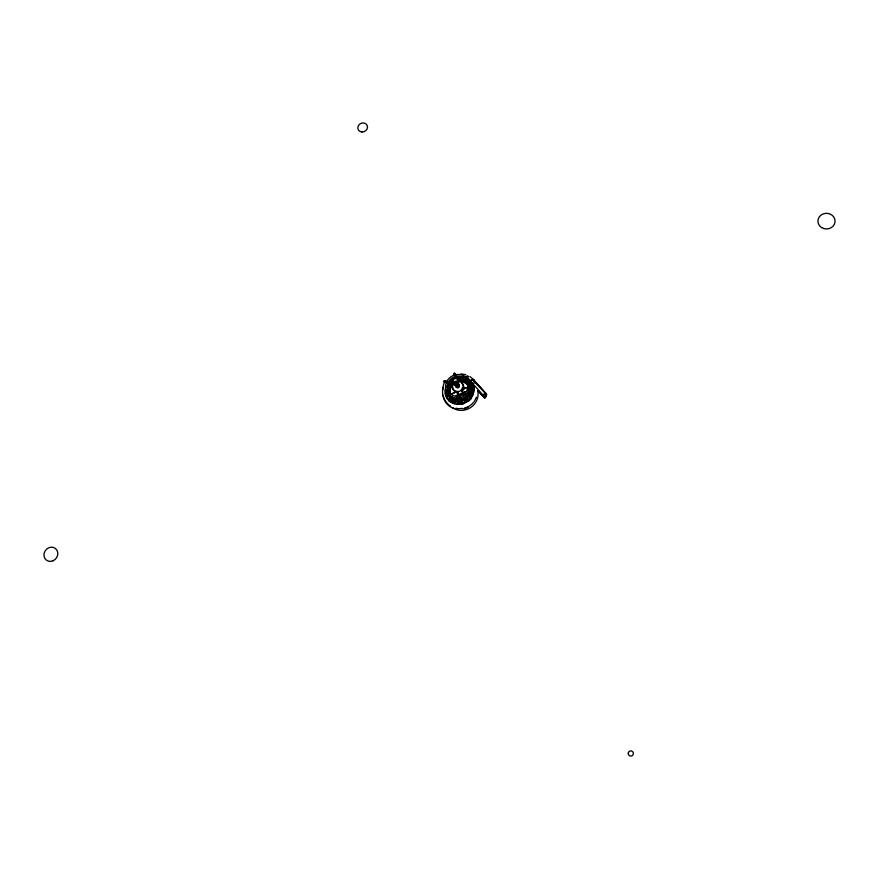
<?xml version="1.0" encoding="UTF-8"?>
<svg xmlns="http://www.w3.org/2000/svg" width="879" height="879" viewBox="0 0 879 879"><rect width="100%" height="100%" fill="white"/><g stroke="black" fill="none" stroke-linecap="round" stroke-linejoin="round"><path stroke-width="1.32" d="M468.606 396.825L469.661 391.518L471.386 390.474A42.346 6.9 82.4 0 1 472.287 393.21L472.803 394.913M452.949 387.068C450.817 390.221 460.673 395.957 457.278 391.529L458.552 394.583M469.661 391.375L469.825 394.99M469.595 399.275L469.606 398.725A42.236 11.647 -69.4 0 0 469.595 396L467.584 396.429L468.957 394.286A42.291 11.229 -60.7 0 1 468.99 395.023M454.003 383.299C452.355 383.09 448.235 391.133 450.674 394.275L456.399 391.924L450.685 394.144M465.606 398.791A42.159 13.328 -29.3 0 0 465.683 398.198L467.595 396.099L466.892 398.703M469.804 389.705L469.518 389.089M464.661 400.736L465.727 397.879L460.849 399.912L455.641 399.352L454.882 400.384M455.289 400.384A41.884 7.043 32 0 0 455.783 399.484L455.827 399.341M473.781 381.387L473.715 379.937L472.781 379.234L470.639 380.717A14.8 14.02 -26.7 0 0 467.793 378.366M453.586 374.124L454.058 373.322M463.101 400.286A42.851 13.24 -13.5 0 0 463.288 399.505L462.079 401.571L462.717 404.34M457.651 380.233L461.947 380.124M458.135 400.483A41.939 9.735 17.2 0 0 458.223 400.132L457.091 401.78A41.939 9.735 17.2 0 0 457.552 401.406M460.409 401.22A42.774 11.987 2.1 0 0 460.783 400.143L459.706 402.197A42.774 11.987 2.1 0 0 460.167 401.626M466.485 401.923L467.661 398.286L465.705 398.187M461.046 390.287L463.134 386.771L462.804 384.057M442.939 389.441L443.412 387.298M458.893 397.769C458.992 399.187 461.178 397.396 459.695 397.121M458.992 396.649C461.783 395.737 457.684 397.638 459.673 398.055M465.551 378.86C469.518 381.354 462.98 375.036 467.178 380.849M467.485 389.276C469.628 391.056 466.299 385.529 468.1 390.77M448.642 393.429C449.707 391.067 449.861 398.769 448.993 392.924M450.52 394.968L449.598 392.957M447.938 384.958C449.444 384.53 446.862 383.266 447.092 382.519M470.089 389.891L469.847 389.001M445.873 380.783L445.906 381.596M446.016 381.299L445.642 381.893M448.762 389.716L448.686 390.012A41.742 2.802 84 0 1 448.433 390.463L450.323 389.496A41.818 9.197 -76.5 0 0 450.487 389.551M460.937 390.397C457.981 393.594 449.905 389.705 452.641 384.365C456.608 375.498 468.903 386.101 461.662 391.704M448.015 394.012L447.796 393.385L447.433 393.88M451.927 396.495L451.377 398.297L449.048 398.275M445.697 381.376L445.246 380.629M466.507 376.641C466.43 375.344 469.694 377.058 467.167 376.871M463.244 403.813L465.705 399.78L463.299 399.495M464.497 402.802L465.705 399.78L463.112 399.484M474.462 401.11L476.462 397.22M445.367 380.673C439.961 389.672 441.994 405.285 454.476 408.493M466.288 380.102L466.584 380.981M456.289 376.168C455.069 374.047 455.421 377.278 456.86 377.662M460.014 403.857L462.266 401.22L460.805 400.143M453.872 374.036L454.926 373.674L454.179 374.399M460.156 397.044L458.827 397.308L458.86 398.44M458.761 397.539L458.662 398.22M456.531 404.01L459.288 401.582L458.245 400.143M450.487 391.463L450.202 391.968A42.566 6.428 88.9 0 0 450.444 392.067M463.903 395.023A9.746 9.229 -26.7 0 0 465.771 393.298L465.112 391.957A9.779 9.251 -26.7 0 1 458.519 395.539L456.311 395.539L456.992 396.868M453.641 382.881L452.366 379.849L453.059 381.222L450.828 382.178L450.301 380.541A9.779 9.251 -26.7 0 1 456.86 376.97L459.069 376.981L459.739 378.355L457.454 379.629L456.838 377.937L458.783 382.332M460.805 403.999L461.519 402.835A42.862 18.041 -13.1 0 0 462.266 401.22L460.607 400.077M447.323 394.056C450.059 394.506 446.038 391.452 446.873 394.55M470.419 392.572L469.793 389.507L471.122 387.606A43.17 7.471 72.5 0 1 472.254 389.672L473.616 392.353M467.199 380.596L466.606 380.75L467.188 380.365M449.982 386.848L449.554 387.32A42.368 7.614 87.9 0 1 448.938 387.705L450.433 385.727M445.598 381.398L444.181 381.376L444.697 382.101M459.376 396.055L458.926 395.561L460.838 397.726L458.783 399.385L459.332 397.275M450.18 391.748L448.686 393.331L450.202 391.968M453.135 398.077L454.915 400.582M468.046 377.025L468.133 376.333M446.763 393.792L447.741 392.946M458.267 397.352L457.629 398.099M444.093 381.101L443.499 381.816L444.005 381.036M465.606 377.036L466.057 376.223M457.377 403.966L458.201 403.12A41.994 14.624 -3.8 0 0 459.288 401.582L458.058 400.033M454.113 374.443L453.74 375.344L455.366 373.839M467.716 376.816C467.134 375.86 467.705 377.421 467.848 376.157M469.43 389.111L469.485 388.738M460.684 397.638L458.783 399.385M464.134 377.036A14.361 13.603 -26.7 0 1 470.199 380.794L483.263 395.341L484.966 393.946L486.241 394.44C483 400.67 486.559 397.638 486.592 394.144L473.341 379.464M455.025 373.916L454.333 374.498M454.003 374.542L453.74 375.344M447.84 391.748L448.356 392.495M453.949 373.52L454.542 373.245M452.3 383.903L451.366 384.53A41.731 8.823 -69.1 0 1 450.246 384.947L452.806 383.255M446.027 386.145A14.361 13.603 -26.7 0 0 460.156 403.89A14.361 13.603 -26.7 0 0 472.221 383.716L474.506 382.881M472.276 383.145L471.507 383.519A14.284 13.537 -26.7 0 0 458.124 379.442M450.334 389.276L448.433 390.463L448.839 388.672M448.861 392.869L448.598 392.265L448.894 392.869M455.212 373.663L454.773 373.201M453.245 382.035L452.158 382.673L454.333 383.222M469.056 391.671L469.463 390.452M462.486 390.979L461.75 389.617L463.035 392.66M458.047 379.025A14.734 13.965 -26.7 0 1 471.781 383.134L472.221 383.068M450.136 380.816L459.069 376.981M454.278 382.563L455.564 382.013L456.3 383.464M469.056 386.529L462.233 389.452L469.122 386.65C467.485 382.673 463.002 380.387 458.805 381.09M456.311 395.539L465.277 391.693M451.136 386.914L448.938 387.716L451.388 386.826M457.377 386.013L457.509 386.32M456.97 386.331L458.091 385.958L457.058 386.54M464.661 408.01L467.804 406.889A15.152 14.372 -26.7 0 0 473.814 401.89M463.771 408.9L468.057 407.384M457.53 387.243L458.508 386.903M447.894 395.067L450.004 396.583L448.323 395.583M459.75 397.55L459.497 396.099M445.312 382.101L444.653 382.013M469.32 390.639L468.43 390.452M471.825 390.726L474.056 390.122L469.782 384.343L471.386 386.584M467.441 396.484L469.595 396L469.155 400.549M453.157 384.749L452.454 384.969A41.917 13.031 -46.1 0 0 452.938 385.178M469.089 390.386L468.035 389.815L469.133 390.694M453.201 398.044L453.652 400.066A41.818 10.098 24.7 0 1 452.63 400.747C447.796 401.582 455.377 400.055 453.509 398.077M452.542 384.793L450.235 384.947L452.454 384.969M472.21 379.915L473.704 381.068M465.529 398.209L467.661 398.286A42.335 15.888 -49 0 1 467.309 400.857M469.089 388.947L469.793 389.485M449.444 398.55L450.531 398.605A41.928 7.878 45 0 0 451.377 398.297M460.926 373.839L465.716 374.674M455.959 408.252L459.201 408.79M454.454 383.079L452.158 382.673A41.983 9.493 -48.6 0 0 453.048 382.552M464.65 380.629L465.628 381.003M462.508 379.871L457.53 379.761L459.223 381.277L457.53 379.761A42.851 8.9 -15.1 0 0 459.201 379.992M447.609 394.231L448.356 393.869L447.982 393.232M486.219 393.682L484.318 393.858L483.263 395.341M472.605 379.662L484.098 392.034M466.496 380.827L463.321 379.75L464.2 381.915A42.28 7.724 31.5 0 0 464.991 382.826M465.782 380.728L460.497 379.398L462.98 382.002M467.485 377.124L466.749 376.772L467.309 377.487M467.145 381.464L466.123 380.882L466.353 383.145A42.335 4.505 46.1 0 0 466.815 383.826M470.628 384.057L468.749 382.815M469.078 382.706L471.221 384.332M469.825 376.509L473.254 379.343M450.553 406.175C446.741 403.681 444.049 399.769 443.049 395.33M466.189 383.826L464.2 381.915M466.925 377.541L466.463 376.849M468.837 383.057L472.979 387.079M462.013 383.53L462.761 384.233M472.484 386.639L470.397 384.617A42.412 1.846 41.7 0 1 469.99 384.222M473.44 379.827L486.329 394.034M473.341 385.54L471.605 383.727M477.923 390.606L484.34 397.704M478.022 390.814L484.428 397.912M473.067 379.849L473.495 380.772M466.903 377.201L466.925 376.695M460.222 397.055L460.728 397.726L459.816 396.11M461.893 381.244L460.497 379.398A42.06 10.724 -5.5 0 0 462.728 380.146M471.715 386.936L473.627 389.606M467.562 384.683L466.145 382.804L466.123 380.882A42.148 7.713 23 0 0 466.54 381.211M473.66 392.671L471.122 387.606L469.825 389.419A43.159 6.098 89.3 0 1 470.034 390.199M448.74 393.133L449.455 394.473M448.675 393.276L449.74 395.352M449.301 392.858L450.158 394.221L449.136 392.88M448.85 393.012L449.554 394.352M447.411 382.453L448.565 384.716M447.246 382.464L448.455 384.837M446.961 382.607L447.675 383.969M448.664 384.431L447.631 382.508L448.631 384.584M459.212 396.242L459.893 397.561M462.057 401.967L462.255 402.099A42.851 13.24 -13.5 0 0 462.42 401.846M459.102 396.352L459.706 397.824M459.959 396.176L460.893 398.033M459.662 396.077L460.365 397.264M455.575 376.421L456.421 377.816M456.047 376.377L456.728 377.75M455.893 376.432L456.575 377.805M467.562 389.133L468.21 390.485M467.463 389.584L468.111 390.924M466.529 379.475L467.112 380.893M466.892 380.992L465.738 378.607L466.738 381.003M465.529 379.168L466.32 380.816M466.738 378.915L467.397 380.442M466.639 379.354L467.287 380.728M470.364 381.101L472.265 379.519L473.572 379.794L474.1 380.948M472.221 383.716L472.331 383.925A14.35 13.603 -26.7 0 1 462.101 403.813A14.35 13.603 -26.7 0 1 445.367 389.891M473.55 386.54L473.451 386.331A14.284 13.537 -26.7 0 1 474.33 388.529M464.31 381.925L463.321 379.75A42.73 13.954 1 0 0 465.145 380.761M455.641 399.352L456.465 401.22A42.61 10.724 1.4 0 1 455.564 402.055C450.136 404.823 457.498 401.362 455.805 399.495M457.53 385.947L457.607 386.507M460.992 398.659L460.233 398.637M472.748 383.771L473.924 387.189A14.8 14.02 -26.7 0 1 474.133 390.88M472.649 395.111L471.386 390.474L469.65 391.979A42.346 8.933 -75.9 0 1 469.836 392.66M471.452 398.572L470.891 393.232L468.957 394.286L470.891 393.232A43.005 4.692 89.4 0 1 471.21 395.484L471.353 396.649M469.584 383.826A42.412 1.846 41.7 0 1 468.793 383.035M462.332 381.805A42.214 10.405 16.6 0 1 462.057 381.541M465.409 399.714A42.159 13.328 -29.3 0 1 465.222 400.341M467.573 396.451A42.236 12.735 -45.1 0 1 467.474 397.802M470.133 390.595A43.159 6.098 89.3 0 1 470.606 392.671M470.617 390.65A43.17 2.648 74.8 0 1 470.77 391.078M453.597 398.616A41.829 3.879 46.4 0 1 453.19 398.868M462.815 401.066A42.851 13.24 -13.5 0 1 462.695 401.329M451.301 387.178A41.862 11.482 -61.5 0 1 451.103 387.09M457.53 383.804A1.802 1.703 -26.7 0 1 459.08 385.782A1.802 1.703 -26.7 0 1 456.827 387.189A1.802 1.703 -26.7 0 1 455.674 384.969M457.41 383.563A1.802 1.703 -26.7 0 1 458.915 385.694A1.802 1.703 -26.7 0 1 456.421 386.859A1.802 1.703 -26.7 0 1 455.772 384.321M457.684 383.299A1.802 1.703 -26.7 0 1 458.629 385.628A1.802 1.703 -26.7 0 1 456.102 386.441A1.802 1.703 -26.7 0 1 455.597 383.969M457.574 383.068A1.802 1.703 -26.7 0 1 458.442 385.54A1.802 1.703 -26.7 0 1 455.74 386.046A1.802 1.703 -26.7 0 1 455.805 383.409M458.344 384.749A1.67 1.582 -26.7 0 1 459.299 386.54A1.67 1.582 -26.7 0 1 457.596 387.837A1.67 1.582 -26.7 0 1 456.058 386.507M472.484 379.673A6.252 1.934 -42.1 0 1 473.55 381.09M471.573 382.761A7.373 2.274 -42.3 0 1 471.045 380.937M467.54 378.728A14.35 13.603 -26.7 0 1 470.298 381.014M471.605 397.923A14.8 14.02 -26.7 0 1 469.034 400.78M454.597 403.966A14.8 14.02 -26.7 0 1 446.279 397.022M445.785 395.913A14.8 14.02 -26.7 0 1 445.104 393.55M447.565 398.297A14.273 13.537 -26.7 0 1 446.686 393.66M449.18 385.705A14.273 13.537 -26.7 0 1 451.652 382.958M463.123 379.398A14.273 13.537 -26.7 0 1 465.507 379.893M449.18 401.176A14.284 13.537 -26.7 0 1 446.62 392.265M447.861 387.628A14.284 13.537 -26.7 0 1 453.542 381.288M447.037 398.253A14.734 13.965 -26.7 0 1 446.609 389.804M448.708 385.277A14.734 13.965 -26.7 0 1 453.322 380.926M477.879 391.408A16.338 15.492 -26.7 0 1 470.529 407.625A16.338 15.492 -26.7 0 1 452.531 407.823M462.761 408.416A15.152 14.372 -26.7 0 1 460.135 408.493M446.477 396.396A15.174 14.383 -26.7 0 1 446.279 393.88M458.519 379.234A14.207 13.46 -26.7 0 1 474.451 388.529M449.993 401.626A14.207 13.46 -26.7 0 1 446.862 391.803M447.697 388.309A14.207 13.46 -26.7 0 1 451.916 382.42M472.616 390.111A12.053 11.427 -26.7 0 1 472.034 396.088M459.706 404.076A12.053 11.427 -26.7 0 1 449.081 394.913M448.971 391.913A12.053 11.427 -26.7 0 1 449.356 389.913M449.674 388.947A12.053 11.427 -26.7 0 1 450.575 387.101M451.136 386.233A12.053 11.427 -26.7 0 1 452.487 384.65M470.034 384.782A12.053 11.427 -26.7 0 1 471.221 386.386M450.74 399.187A12.02 11.394 -26.7 0 1 449.839 396.352M449.883 392.353A12.02 11.394 -26.7 0 1 450.433 390.397M462.53 376.388A12.284 11.636 -26.7 0 1 470.364 389.155A12.284 11.636 -26.7 0 1 458.377 399.374A12.284 11.636 -26.7 0 1 446.411 390.144M450.103 394.1A10.537 9.977 -26.7 0 1 448.048 386.727L448.751 384.167A10.537 9.977 -26.7 0 1 450.103 381.827M459.717 377.552A10.537 9.977 -26.7 0 1 464.705 379.332L466.639 381.101A10.537 9.977 -26.7 0 1 468.002 383.321M453.311 382.156L453.311 382.156M465.398 377.981L466.046 378.168L465.398 377.981M446.499 382.002L447.158 382.189L446.543 381.915M454.992 374.751L455.641 374.981L454.992 374.751M468.067 387.112L467.375 389.694A10.57 9.999 -26.7 0 1 461.717 395.429L459.069 396.22A10.57 9.999 -26.7 0 1 451.334 394.55L449.4 392.759A10.57 9.999 -26.7 0 1 447.334 385.376L448.048 382.804A10.57 9.999 -26.7 0 1 453.685 377.102L456.322 376.3A10.57 9.999 -26.7 0 1 464.046 377.959L465.98 379.728A10.57 9.999 -26.7 0 1 468.067 387.112M53.015 560.824A7.395 6.669 -52.5 0 0 55.553 548.551A7.395 6.669 -52.5 0 0 44.104 553.484A7.395 6.669 -52.5 0 0 53.015 560.824M821.601 227.573A8.592 7.834 0 0 0 835.05 221.783A8.592 7.834 0 0 0 822.821 214.058A8.592 7.834 0 0 0 821.601 227.573M361.884 131.982A4.944 4.428 -25.3 0 0 367.191 125.488A4.944 4.428 -25.3 0 0 358.885 124.917A4.944 4.428 -25.3 0 0 361.884 131.982M628.265 753.149A2.604 2.549 65 0 0 631.825 755.885A2.604 2.549 65 0 0 632.331 751.424A2.604 2.549 65 0 0 628.265 753.149M453.641 398.352A41.829 3.879 46.4 0 0 453.641 398.231M456.113 385.167A1.67 1.582 -26.7 0 0 457.893 382.903A1.67 1.582 -26.7 0 0 455.047 382.629A1.67 1.582 -26.7 0 0 456.113 385.167M484.406 394.221A7.395 2.208 -42.2 0 0 485.582 396.803A6.274 1.868 -42.1 0 0 484.406 394.221M456.673 398.055A12.317 11.658 -26.7 0 0 468.749 380.794A12.317 11.658 -26.7 0 0 447.708 379.948A12.317 11.658 -26.7 0 0 456.673 398.055"/></g></svg>
